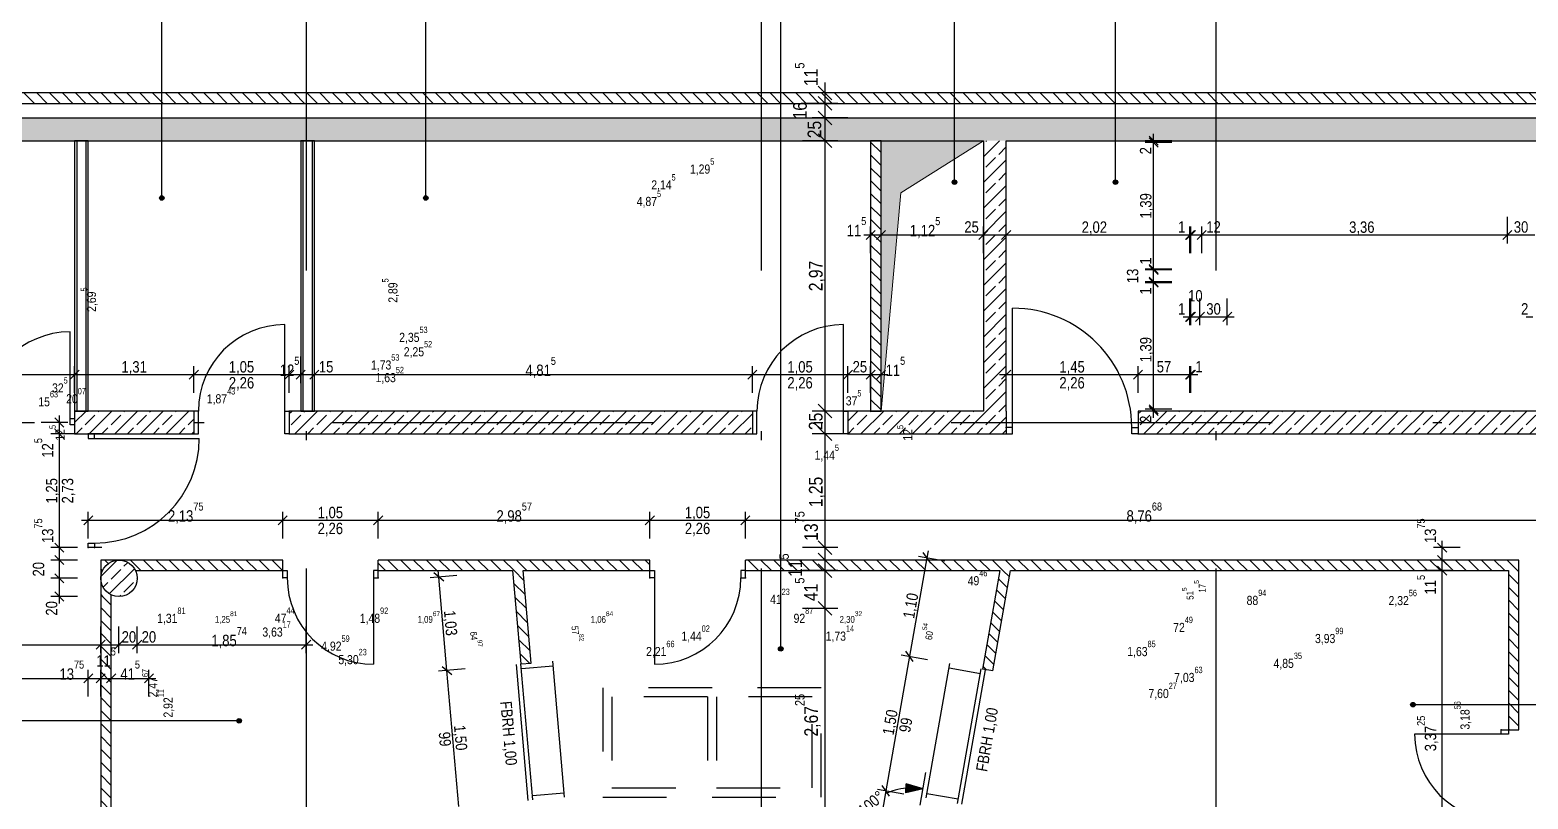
# Model space of a CAD drawing. Extents: x 0.1 to 69.2, y -3.1 to 71.7.
# Drawn here: x 36.78 to 53.24, y 49.89 to 58.34 of the extents above; entities that cross this region are included whole.
import ezdxf

# ---------------------------------------------------------------- set-up
doc = ezdxf.new("R2010")
doc.units = 0
doc.header["$MEASUREMENT"] = 0
for name, pattern in [('Strichlinie oben', [0.0012, 0.0007, -0.0005]), ('Strichlinie_ kurz', [0.0023, 0.0015, -0.0008]), ('Strichpunktlinie', [0.006703, 0.003528, -0.001764, 0, -0.001411])]:
    doc.linetypes.add(name, pattern=pattern)
for name, color, linetype in [('A11 Achsen.A', 7, 'Continuous'), ('A22 Stütze.TK', 7, 'Continuous'), ('A27 Unterzug.TK', 7, 'Continuous'), ('A33 Beton Ansicht.TK', 7, 'Continuous'), ('A33 Beton Schnitt.TK', 7, 'Continuous'), ('A33 Beton Schraffur.TK', 7, 'Continuous'), ('A35 Mauer Schnitt.TK', 7, 'Continuous'), ('A43 Leichte Trennwand.NK', 7, 'Continuous'), ('A48 Fenster.TU', 7, 'Continuous'), ('A71 Bem100.TX', 7, 'Continuous'), ('A74 Raumstempel.TX', 7, 'Continuous')]:
    doc.layers.add(name, color=color, linetype=linetype)
doc.styles.add('ERSTELLTER_STIL_1', font='ARIALN.TTF')
pattern_1 = [(135, (-18.97232, -5.88776), (0.07071068, 0.07071068), [])]
pattern_2 = [(45, (-18.97232, -5.88776), (-0.14142136, 0.14142136), []), (45, (-19.04303, -5.81705), (-0.14142136, 0.14142136), [0.15, -0.05])]

msp = doc.modelspace()

# ---------------------------------------------------------------- hatches: boundary and pattern name
at = {"layer": 'A22 Stütze.TK', "linetype": 'Continuous', "ltscale": 1000}
h = msp.add_hatch(dxfattribs=at)
h.set_pattern_fill('BETON__STAHLBETON_0003', color=256, scale=100, style=0, pattern_type=2)
h.set_pattern_definition(pattern_2)
h.paths.add_polyline_path([(37.754, 52.117, 0.414214), (37.954, 52.317, 0.414214), (37.754, 52.517, 0.414214), (37.554, 52.317, 0.414214)], flags=0)
at = {"layer": 'A33 Beton Schnitt.TK', "linetype": 'Continuous', "ltscale": 1000}
h = msp.add_hatch(dxfattribs=at)
h.set_pattern_fill('BETON__STAHLBETON_0003', color=256, scale=100, style=0, pattern_type=2)
h.set_pattern_definition(pattern_2)
h.paths.add_polyline_path([(32.717, 57.124), (54.657, 57.124), (54.907, 57.374), (32.467, 57.374)], flags=0)
h = msp.add_hatch(dxfattribs=at)
h.set_pattern_fill('BETON__STAHLBETON_0003', color=256, scale=100, style=0, pattern_type=2)
h.set_pattern_definition(pattern_2)
h.paths.add_polyline_path([(47.507, 53.904), (47.507, 57.124), (47.257, 57.124), (47.257, 53.904)], flags=0)
h = msp.add_hatch(dxfattribs=at)
h.set_pattern_fill('BETON__STAHLBETON_0003', color=256, scale=100, style=0, pattern_type=2)
h.set_pattern_definition(pattern_2)
h.paths.add_polyline_path([(37.267, 54.154), (37.267, 53.904), (38.577, 53.904), (38.577, 54.154)], flags=0)
h = msp.add_hatch(dxfattribs=at)
h.set_pattern_fill('BETON__STAHLBETON_0003', color=256, scale=100, style=0, pattern_type=2)
h.set_pattern_definition(pattern_2)
h.paths.add_polyline_path([(44.717, 54.154), (39.627, 54.154), (39.627, 53.904), (44.717, 53.904)], flags=0)
h = msp.add_hatch(dxfattribs=at)
h.set_pattern_fill('BETON__STAHLBETON_0003', color=256, scale=100, style=0, pattern_type=2)
h.set_pattern_definition(pattern_2)
h.paths.add_polyline_path([(47.257, 54.154), (45.767, 54.154), (45.767, 53.904), (47.257, 53.904)], flags=0)
h = msp.add_hatch(dxfattribs=at)
h.set_pattern_fill('BETON__STAHLBETON_0003', color=256, scale=100, style=0, pattern_type=2)
h.set_pattern_definition(pattern_2)
h.paths.add_polyline_path([(48.957, 53.974), (48.957, 53.904), (54.657, 53.904), (54.657, 54.154), (48.957, 54.154)], flags=0)
at = {"layer": 'A33 Beton Schraffur.TK', "linetype": 'Continuous', "lineweight": 13, "ltscale": 1000}
msp.add_hatch(color=9, dxfattribs=at).paths.add_polyline_path([(46.132, 54.154), (46.348, 56.553), (47.257, 57.124), (46.132, 57.124)], flags=0)
at = {"layer": 'A35 Mauer Schnitt.TK', "linetype": 'Continuous', "ltscale": 1000}
h = msp.add_hatch(dxfattribs=at)
h.set_pattern_fill('MW_HLZ_0003', color=256, scale=100, style=0, pattern_type=2)
h.set_pattern_definition(pattern_1)
h.paths.add_polyline_path([(32.307, 57.534), (55.067, 57.534), (55.182, 57.649), (32.192, 57.649)], flags=0)
h = msp.add_hatch(dxfattribs=at)
h.set_pattern_fill('MW_HLZ_0003', color=256, scale=100, style=0, pattern_type=2)
h.set_pattern_definition(pattern_1)
h.paths.add_polyline_path([(46.017, 57.124), (46.017, 54.154), (46.132, 54.154), (46.132, 57.124)], flags=0)
h = msp.add_hatch(dxfattribs=at)
h.set_pattern_fill('MW_HLZ_0003', color=256, scale=100, style=0, pattern_type=2)
h.set_pattern_definition(pattern_1)
h.paths.add_polyline_path([(37.554, 52.517), (37.613, 52.458), (37.678, 52.502), (37.754, 52.517), (37.831, 52.502), (37.896, 52.458), (37.933, 52.402), (37.954, 52.402), (37.954, 52.517)], flags=0)
h = msp.add_hatch(dxfattribs=at)
h.set_pattern_fill('MW_HLZ_0003', color=256, scale=100, style=0, pattern_type=2)
h.set_pattern_definition(pattern_1)
h.paths.add_polyline_path([(37.613, 52.458), (37.554, 52.517), (37.554, 52.117), (37.669, 52.117), (37.669, 52.138), (37.613, 52.175), (37.569, 52.24), (37.554, 52.317), (37.569, 52.393)], flags=0)
h = msp.add_hatch(dxfattribs=at)
h.set_pattern_fill('MW_HLZ_0003', color=256, scale=100, style=0, pattern_type=2)
h.set_pattern_definition(pattern_1)
h.paths.add_polyline_path([(37.954, 52.402), (39.554, 52.402), (39.554, 52.517), (37.954, 52.517)], flags=0)
h = msp.add_hatch(dxfattribs=at)
h.set_pattern_fill('MW_HLZ_0003', color=256, scale=100, style=0, pattern_type=2)
h.set_pattern_definition(pattern_1)
h.paths.add_polyline_path([(43.59, 52.517), (40.604, 52.517), (40.604, 52.402), (43.59, 52.402)], flags=0)
h = msp.add_hatch(dxfattribs=at)
h.set_pattern_fill('MW_HLZ_0003', color=256, scale=100, style=0, pattern_type=2)
h.set_pattern_definition(pattern_1)
h.paths.add_polyline_path([(42.197, 52.402), (42.081, 52.402), (42.171, 51.376), (42.285, 51.386)], flags=0)
h = msp.add_hatch(dxfattribs=at)
h.set_pattern_fill('MW_HLZ_0003', color=256, scale=100, style=0, pattern_type=2)
h.set_pattern_definition(pattern_1)
h.paths.add_polyline_path([(53.142, 52.517), (44.64, 52.517), (44.64, 52.402), (53.027, 52.402)], flags=0)
h = msp.add_hatch(dxfattribs=at)
h.set_pattern_fill('MW_HLZ_0003', color=256, scale=100, style=0, pattern_type=2)
h.set_pattern_definition(pattern_1)
h.paths.add_polyline_path([(47.554, 52.402), (47.438, 52.402), (47.247, 51.319), (47.36, 51.299)], flags=0)
h = msp.add_hatch(dxfattribs=at)
h.set_pattern_fill('MW_HLZ_0003', color=256, scale=100, style=0, pattern_type=2)
h.set_pattern_definition(pattern_1)
h.paths.add_polyline_path([(53.027, 52.402), (53.027, 50.654), (53.142, 50.654), (53.142, 52.517)], flags=0)
h = msp.add_hatch(dxfattribs=at)
h.set_pattern_fill('MW_HLZ_0003', color=256, scale=100, style=0, pattern_type=2)
h.set_pattern_definition(pattern_1)
h.paths.add_polyline_path([(37.669, 52.117), (37.554, 52.117), (37.554, 47.535), (37.669, 47.594)], flags=0)
at = {"layer": 'A71 Bem100.TX', "linetype": 'Continuous'}
msp.add_hatch(color=256, dxfattribs=at).paths.add_polyline_path([(46.593, 50.003), (46.409, 50.061), (46.405, 49.961)], flags=0)
at = {"layer": 'A74 Raumstempel.TX', "linetype": 'Continuous'}
for points in [[(46.964, 56.668), (46.962, 56.678), (46.956, 56.686), (46.948, 56.691), (46.939, 56.693), (46.929, 56.691), (46.921, 56.686), (46.916, 56.678), (46.914, 56.668), (46.916, 56.659), (46.921, 56.651), (46.929, 56.645), (46.939, 56.643), (46.948, 56.645), (46.956, 56.651), (46.962, 56.659)], [(48.733, 56.668), (48.731, 56.678), (48.726, 56.686), (48.717, 56.691), (48.708, 56.693), (48.698, 56.691), (48.69, 56.686), (48.685, 56.678), (48.683, 56.668), (48.685, 56.659), (48.69, 56.651), (48.698, 56.645), (48.708, 56.643), (48.717, 56.645), (48.726, 56.651), (48.731, 56.659)], [(38.25, 56.494), (38.248, 56.504), (38.243, 56.512), (38.235, 56.517), (38.225, 56.519), (38.216, 56.517), (38.207, 56.512), (38.202, 56.504), (38.2, 56.494), (38.202, 56.484), (38.207, 56.476), (38.216, 56.471), (38.225, 56.469), (38.235, 56.471), (38.243, 56.476), (38.248, 56.484)], [(41.152, 56.494), (41.15, 56.504), (41.144, 56.512), (41.136, 56.517), (41.127, 56.519), (41.117, 56.517), (41.109, 56.512), (41.104, 56.504), (41.102, 56.494), (41.104, 56.484), (41.109, 56.476), (41.117, 56.471), (41.127, 56.469), (41.136, 56.471), (41.144, 56.476), (41.15, 56.484)], [(45.054, 51.543), (45.052, 51.552), (45.046, 51.56), (45.038, 51.566), (45.029, 51.568), (45.019, 51.566), (45.011, 51.56), (45.006, 51.552), (45.004, 51.543), (45.006, 51.533), (45.011, 51.525), (45.019, 51.52), (45.029, 51.518), (45.038, 51.52), (45.046, 51.525), (45.052, 51.533)], [(52.003, 50.929), (52.001, 50.938), (51.996, 50.946), (51.988, 50.952), (51.978, 50.954), (51.968, 50.952), (51.96, 50.946), (51.955, 50.938), (51.953, 50.929), (51.955, 50.919), (51.96, 50.911), (51.968, 50.906), (51.978, 50.904), (51.988, 50.906), (51.996, 50.911), (52.001, 50.919)], [(39.101, 50.752), (39.1, 50.762), (39.094, 50.77), (39.086, 50.775), (39.076, 50.777), (39.067, 50.775), (39.059, 50.77), (39.053, 50.762), (39.051, 50.752), (39.053, 50.743), (39.059, 50.735), (39.067, 50.729), (39.076, 50.727), (39.086, 50.729), (39.094, 50.735), (39.1, 50.743)]]:
    msp.add_hatch(color=256, dxfattribs=at).paths.add_polyline_path(points, flags=0)

# ---------------------------------------------------------------- linework, layer by layer
at = {"layer": 'A11 Achsen.A', "linetype": 'Strichpunktlinie', "ltscale": 1000}
for p, q in [((39.812, 66.029), (39.812, -2.341)), ((44.812, 66.029), (44.812, -2.341)), ((49.812, 66.029), (49.812, -2.341)), ((19.692, 54.029), (61.182, 54.029))]:
    msp.add_line(p, q, dxfattribs=at)
at = {"layer": 'A22 Stütze.TK', "linetype": 'Continuous', "ltscale": 1000}
msp.add_circle((37.754, 52.317), 0.2, dxfattribs=at)
at = {"layer": 'A27 Unterzug.TK', "linetype": 'Continuous', "ltscale": 1000}
for p, q in [((37.267, 54.074), (37.267, 54.049)), ((37.267, 54.049), (37.267, 54.004)), ((38.577, 54.154), (38.577, 53.904)), ((39.627, 54.154), (39.627, 53.904)), ((44.717, 54.154), (44.717, 53.904)), ((45.767, 54.154), (45.767, 53.904)), ((47.507, 54.154), (47.507, 53.974)), ((48.957, 54.154), (48.957, 53.974)), ((37.267, 54.004), (37.267, 53.949)), ((37.267, 53.949), (37.267, 53.924)), ((37.442, 53.904), (37.417, 53.904)), ((37.487, 53.904), (37.442, 53.904)), ((37.542, 53.904), (37.487, 53.904)), ((37.567, 53.904), (37.542, 53.904)), ((47.507, 53.974), (47.507, 53.904)), ((48.957, 53.974), (48.957, 53.904)), ((37.442, 52.654), (37.417, 52.654)), ((37.487, 52.654), (37.442, 52.654)), ((37.542, 52.654), (37.487, 52.654)), ((37.567, 52.654), (37.542, 52.654)), ((39.554, 52.402), (39.554, 52.517)), ((40.604, 52.402), (40.604, 52.517)), ((43.59, 52.402), (43.59, 52.517)), ((44.64, 52.402), (44.64, 52.517)), ((53.027, 50.654), (53.142, 50.654))]:
    msp.add_line(p, q, dxfattribs=at)
at = {"layer": 'A33 Beton Ansicht.TK', "linetype": 'Strichlinie oben', "ltscale": 1000}
for p, q in [((45.474, 51.114), (43.074, 51.114)), ((43.074, 51.114), (43.074, 49.914)), ((45.474, 49.914), (45.474, 51.114)), ((43.174, 51.014), (43.174, 50.014)), ((44.224, 51.014), (43.174, 51.014)), ((44.224, 51.014), (44.224, 50.014)), ((44.324, 51.014), (44.324, 50.014)), ((45.374, 51.014), (44.324, 51.014)), ((45.374, 50.014), (45.374, 51.014)), ((43.074, 49.914), (45.474, 49.914)), ((43.174, 50.014), (44.224, 50.014)), ((44.324, 50.014), (45.374, 50.014))]:
    msp.add_line(p, q, dxfattribs=at)
at = {"layer": 'A33 Beton Schnitt.TK', "linetype": 'Continuous', "ltscale": 1000}
for p, q in [((32.467, 57.374), (54.907, 57.374)), ((47.577, 53.974), (47.577, 55.284)), ((39.577, 54.154), (39.577, 55.104)), ((45.717, 54.154), (45.717, 55.104)), ((38.627, 54.154), (38.577, 54.154)), ((38.577, 54.154), (38.577, 53.904)), ((38.577, 54.154), (38.577, 53.904)), ((38.627, 53.904), (38.627, 54.154)), ((39.577, 53.904), (39.577, 54.154)), ((39.577, 54.154), (39.627, 54.154)), ((39.627, 54.154), (39.627, 53.904)), ((39.627, 54.154), (39.627, 53.904)), ((44.767, 54.154), (44.717, 54.154)), ((44.717, 54.154), (44.717, 53.904)), ((44.717, 54.154), (44.717, 53.904)), ((44.767, 53.904), (44.767, 54.154)), ((45.717, 53.904), (45.717, 54.154)), ((45.717, 54.154), (45.767, 54.154)), ((45.767, 54.154), (45.767, 53.904)), ((45.767, 54.154), (45.767, 53.904)), ((38.577, 53.904), (38.627, 53.904)), ((39.627, 53.904), (39.577, 53.904)), ((44.717, 53.904), (44.767, 53.904)), ((45.767, 53.904), (45.717, 53.904)), ((47.577, 53.974), (47.507, 53.974)), ((47.507, 53.974), (47.507, 53.904)), ((47.507, 53.974), (47.507, 53.904)), ((47.507, 53.904), (47.577, 53.904)), ((47.577, 53.904), (47.577, 53.974)), ((48.887, 53.904), (48.887, 53.974)), ((48.887, 53.974), (48.957, 53.974)), ((48.957, 53.904), (48.887, 53.904)), ((48.957, 53.974), (48.957, 53.904)), ((48.957, 53.974), (48.957, 53.904))]:
    msp.add_line(p, q, dxfattribs=at)
at = {"layer": 'A33 Beton Schnitt.TK', "linetype": 'Continuous', "lineweight": 0, "ltscale": 1000, "flags": 128}
msp.add_lwpolyline([(55.067, 57.534), (32.307, 57.534)], dxfattribs=at)
at = {"layer": 'A33 Beton Schnitt.TK', "linetype": 'Continuous', "ltscale": 1000, "flags": 128}
for points in [[(32.717, 57.124), (47.257, 57.124)], [(47.257, 57.124), (47.257, 54.154)], [(47.507, 57.124), (54.657, 57.124)], [(47.507, 54.154), (47.507, 57.124)], [(38.577, 54.154), (37.267, 54.154)], [(37.267, 54.154), (37.267, 53.904)], [(44.717, 54.154), (39.627, 54.154)], [(47.257, 54.154), (45.767, 54.154)], [(54.657, 54.154), (48.957, 54.154)], [(37.267, 53.904), (38.577, 53.904)], [(39.627, 53.904), (44.717, 53.904)], [(45.767, 53.904), (47.257, 53.904)], [(47.257, 53.904), (47.507, 53.904)], [(48.957, 53.904), (54.657, 53.904)]]:
    msp.add_lwpolyline(points, dxfattribs=at)
at = {"layer": 'A33 Beton Schnitt.TK', "linetype": 'Continuous', "ltscale": 1000}
for centre, radius, start, end in [((47.577, 53.974), 1.31, 0, 90), ((39.577, 54.154), 0.95, 90, 180), ((45.717, 54.154), 0.95, 90, 180)]:
    msp.add_arc(centre, radius, start, end, dxfattribs=at)
for p in [(38.577, 54.154), (39.627, 54.154), (44.717, 54.154), (45.767, 54.154), (38.577, 53.904), (39.627, 53.904), (44.717, 53.904), (45.767, 53.904), (47.507, 53.974), (47.507, 53.904), (48.957, 53.974), (48.957, 53.904)]:
    msp.add_point(p, dxfattribs=at)
at = {"layer": 'A33 Beton Schraffur.TK', "color": 9, "linetype": 'Continuous', "lineweight": 13, "ltscale": 1000}
for p, q in [((47.257, 57.124), (46.132, 57.124)), ((46.132, 57.124), (46.132, 54.154)), ((46.132, 54.154), (46.132, 57.124)), ((46.132, 57.124), (47.257, 57.124)), ((46.348, 56.553), (47.257, 57.124)), ((47.257, 54.154), (47.257, 57.124)), ((46.132, 54.154), (46.348, 56.553)), ((46.132, 54.154), (47.257, 54.154))]:
    msp.add_line(p, q, dxfattribs=at)
at = {"layer": 'A35 Mauer Schnitt.TK', "linetype": 'Continuous', "ltscale": 1000}
for p, q in [((39.554, 52.402), (39.604, 52.402)), ((39.554, 52.322), (39.554, 52.402)), ((39.604, 52.402), (39.604, 52.322)), ((40.604, 52.402), (40.554, 52.402)), ((40.554, 52.402), (40.554, 52.322)), ((40.604, 52.322), (40.604, 52.402)), ((43.59, 52.402), (43.64, 52.402)), ((43.59, 52.322), (43.59, 52.402)), ((43.64, 52.402), (43.64, 52.322)), ((44.64, 52.402), (44.59, 52.402)), ((44.59, 52.402), (44.59, 52.322)), ((44.64, 52.322), (44.64, 52.402)), ((39.604, 52.322), (39.554, 52.322)), ((40.554, 52.322), (40.554, 51.372)), ((40.554, 52.322), (40.604, 52.322)), ((43.64, 52.322), (43.59, 52.322)), ((43.64, 52.322), (43.64, 51.372)), ((44.59, 52.322), (44.64, 52.322)), ((42.171, 51.376), (42.285, 51.386)), ((47.36, 51.299), (47.247, 51.319)), ((52.947, 50.604), (51.997, 50.604)), ((52.947, 50.604), (52.947, 50.654)), ((52.947, 50.654), (53.027, 50.654)), ((53.027, 50.604), (52.947, 50.604)), ((53.027, 50.654), (53.027, 50.604))]:
    msp.add_line(p, q, dxfattribs=at)
at = {"layer": 'A35 Mauer Schnitt.TK', "linetype": 'Continuous', "ltscale": 1000, "flags": 128}
for points in [[(55.182, 57.649), (32.192, 57.649)], [(32.307, 57.534), (55.067, 57.534)], [(46.017, 57.124), (46.017, 54.154)], [(46.132, 57.124), (46.017, 57.124)], [(46.132, 54.154), (46.132, 57.124)], [(46.017, 54.154), (46.132, 54.154)], [(39.554, 52.517), (37.554, 52.517)], [(37.554, 52.517), (37.554, 47.535)], [(37.935, 52.402), (39.554, 52.402)], [(43.59, 52.517), (40.604, 52.517)], [(40.604, 52.402), (42.081, 52.402)], [(42.081, 52.402), (42.171, 51.376)], [(42.197, 52.402), (43.59, 52.402)], [(42.285, 51.386), (42.197, 52.402)], [(53.142, 52.517), (44.64, 52.517)], [(44.64, 52.402), (47.438, 52.402)], [(47.438, 52.402), (47.247, 51.319)], [(47.36, 51.299), (47.554, 52.402)], [(47.554, 52.402), (53.027, 52.402)], [(53.027, 52.402), (53.027, 50.654)], [(53.142, 50.654), (53.142, 52.517)], [(37.669, 47.594), (37.669, 52.136)]]:
    msp.add_lwpolyline(points, dxfattribs=at)
at = {"layer": 'A35 Mauer Schnitt.TK', "linetype": 'Continuous', "ltscale": 1000}
for centre, start, end in [((40.554, 52.322), 180, 270), ((43.64, 52.322), 270, 0), ((52.947, 50.604), 180, 270)]:
    msp.add_arc(centre, 0.95, start, end, dxfattribs=at)
for p in [(39.554, 52.402), (39.554, 52.402), (40.604, 52.402), (40.604, 52.402), (43.59, 52.402), (43.59, 52.402), (44.64, 52.402), (44.64, 52.402), (39.554, 52.322), (40.604, 52.322), (43.59, 52.322), (44.64, 52.322), (52.947, 50.654), (53.027, 50.654), (53.027, 50.654)]:
    msp.add_point(p, dxfattribs=at)
at = {"layer": 'A43 Leichte Trennwand.NK', "linetype": 'Continuous', "ltscale": 1000}
for p, q in [((37.292, 57.124), (37.292, 54.154)), ((37.392, 57.124), (37.392, 54.154)), ((39.777, 57.124), (39.777, 54.154)), ((39.877, 57.124), (39.877, 54.154)), ((37.217, 54.074), (37.217, 55.024)), ((37.217, 54.004), (37.217, 54.074)), ((37.217, 54.074), (37.267, 54.074)), ((37.267, 54.074), (37.267, 54.004)), ((37.267, 54.074), (37.267, 54.049)), ((37.267, 54.049), (37.267, 54.004)), ((37.267, 54.004), (37.217, 54.004)), ((37.417, 53.904), (37.417, 53.854)), ((37.487, 53.904), (37.417, 53.904)), ((37.442, 53.904), (37.417, 53.904)), ((37.417, 53.854), (37.487, 53.854)), ((37.487, 53.904), (37.442, 53.904)), ((37.487, 53.854), (37.487, 53.904)), ((37.487, 53.854), (38.637, 53.854)), ((37.417, 52.654), (37.417, 52.704)), ((37.417, 52.704), (37.487, 52.704)), ((37.487, 52.704), (37.487, 52.654)), ((37.487, 52.654), (37.417, 52.654)), ((37.442, 52.654), (37.417, 52.654)), ((37.487, 52.654), (37.442, 52.654))]:
    msp.add_line(p, q, dxfattribs=at)
at = {"layer": 'A43 Leichte Trennwand.NK', "linetype": 'Continuous', "ltscale": 1000, "flags": 128}
for points in [[(37.267, 57.124), (37.267, 54.154)], [(37.417, 57.124), (37.267, 57.124)], [(37.417, 54.154), (37.417, 57.124)], [(39.902, 57.124), (39.752, 57.124)], [(39.752, 57.124), (39.752, 54.154)], [(39.902, 54.154), (39.902, 57.124)], [(37.267, 54.154), (37.417, 54.154)], [(39.752, 54.154), (39.902, 54.154)]]:
    msp.add_lwpolyline(points, dxfattribs=at)
at = {"layer": 'A43 Leichte Trennwand.NK', "linetype": 'Continuous', "ltscale": 1000}
for centre, radius, start, end in [((37.217, 54.074), 0.95, 90, 180), ((37.487, 53.854), 1.15, 270, 0)]:
    msp.add_arc(centre, radius, start, end, dxfattribs=at)
for p in [(37.267, 54.074), (37.267, 54.004), (37.417, 53.904), (37.487, 53.904), (37.417, 52.654), (37.487, 52.654)]:
    msp.add_point(p, dxfattribs=at)
at = {"layer": 'A48 Fenster.TU', "linetype": 'Continuous', "ltscale": 1000}
for p, q in [((42.653, 49.912), (42.522, 51.407)), ((46.627, 49.905), (46.887, 51.382)), ((42.304, 49.882), (42.173, 51.376)), ((42.178, 51.326), (42.526, 51.357)), ((46.879, 51.333), (47.223, 51.272)), ((46.971, 49.844), (47.232, 51.321)), ((42.3, 49.932), (42.648, 49.962)), ((46.635, 49.954), (46.98, 49.893))]:
    msp.add_line(p, q, dxfattribs=at)
at = {"layer": 'A48 Fenster.TU', "linetype": 'Strichlinie_ kurz', "ltscale": 1000}
for p, q in [((42.254, 49.877), (42.124, 51.372)), ((47.021, 49.835), (47.281, 51.313))]:
    msp.add_line(p, q, dxfattribs=at)
at = {"layer": 'A71 Bem100.TX', "linetype": 'Continuous', "ltscale": 1000}
for p, q in [((45.767, 57.649), (45.376, 57.649)), ((45.442, 57.724), (45.592, 57.574)), ((45.517, 57.649), (45.517, 57.762)), ((45.517, 57.534), (45.517, 57.649)), ((45.657, 57.534), (45.267, 57.534)), ((45.592, 57.459), (45.442, 57.609)), ((45.517, 57.374), (45.517, 57.534)), ((45.767, 57.374), (45.376, 57.374)), ((45.442, 57.449), (45.592, 57.299)), ((45.517, 57.124), (45.517, 57.374)), ((45.442, 57.199), (45.592, 57.049)), ((49.077, 57.174), (49.177, 57.074)), ((49.177, 57.054), (49.077, 57.154)), ((49.127, 57.124), (49.127, 57.199)), ((45.657, 57.124), (45.267, 57.124)), ((45.517, 54.154), (45.517, 57.124)), ((49.327, 57.124), (49.033, 57.124)), ((49.327, 57.104), (49.033, 57.104)), ((49.127, 57.104), (49.127, 57.124)), ((49.127, 55.714), (49.127, 57.104)), ((46.017, 55.889), (46.017, 56.183)), ((46.132, 55.889), (46.132, 56.183)), ((47.257, 55.889), (47.257, 56.183)), ((47.507, 55.889), (47.507, 56.183)), ((49.527, 55.889), (49.527, 56.183)), ((49.537, 55.889), (49.537, 56.183)), ((49.657, 55.889), (49.657, 56.183)), ((53.017, 55.996), (53.017, 56.289)), ((45.942, 56.089), (46.017, 56.089)), ((46.067, 56.139), (45.967, 56.039)), ((46.017, 56.089), (46.132, 56.089)), ((46.182, 56.139), (46.082, 56.039)), ((46.132, 56.089), (47.257, 56.089)), ((47.307, 56.139), (47.207, 56.039)), ((47.257, 56.089), (47.507, 56.089)), ((47.557, 56.139), (47.457, 56.039)), ((47.507, 56.089), (49.527, 56.089)), ((49.477, 56.039), (49.577, 56.139)), ((49.587, 56.139), (49.487, 56.039)), ((49.527, 56.089), (49.537, 56.089)), ((49.537, 56.089), (49.657, 56.089)), ((49.707, 56.139), (49.607, 56.039)), ((49.657, 56.089), (53.017, 56.089)), ((53.067, 56.139), (52.967, 56.039)), ((53.017, 56.089), (53.317, 56.089)), ((49.327, 55.714), (49.033, 55.714)), ((49.327, 55.704), (49.033, 55.704)), ((49.077, 55.764), (49.177, 55.664)), ((49.177, 55.654), (49.077, 55.754)), ((49.127, 55.704), (49.127, 55.714)), ((49.127, 55.574), (49.127, 55.704)), ((49.327, 55.574), (49.033, 55.574)), ((49.327, 55.564), (49.033, 55.564)), ((49.077, 55.624), (49.177, 55.524)), ((49.177, 55.514), (49.077, 55.614)), ((49.127, 55.564), (49.127, 55.574)), ((49.127, 54.174), (49.127, 55.564)), ((49.527, 55.096), (49.527, 55.389)), ((49.537, 55.096), (49.537, 55.389)), ((49.637, 55.096), (49.637, 55.389)), ((49.937, 55.096), (49.937, 55.389)), ((49.452, 55.189), (49.527, 55.189)), ((49.477, 55.139), (49.577, 55.239)), ((49.587, 55.239), (49.487, 55.139)), ((49.527, 55.189), (49.537, 55.189)), ((49.537, 55.189), (49.637, 55.189)), ((49.687, 55.239), (49.587, 55.139)), ((49.637, 55.189), (49.937, 55.189)), ((49.887, 55.139), (49.987, 55.239)), ((49.937, 55.189), (50.012, 55.189)), ((53.222, 55.189), (53.297, 55.189)), ((39.752, 54.461), (39.752, 54.754)), ((39.902, 54.461), (39.902, 54.754)), ((35.917, 54.554), (37.267, 54.554)), ((37.317, 54.604), (37.217, 54.504)), ((37.267, 54.354), (37.267, 54.648)), ((37.267, 54.554), (38.577, 54.554)), ((38.627, 54.604), (38.527, 54.504)), ((38.577, 54.354), (38.577, 54.648)), ((38.577, 54.554), (39.627, 54.554)), ((39.677, 54.604), (39.577, 54.504)), ((39.627, 54.354), (39.627, 54.648)), ((39.627, 54.554), (39.752, 54.554)), ((39.802, 54.604), (39.702, 54.504)), ((39.752, 54.554), (39.902, 54.554)), ((39.952, 54.604), (39.852, 54.504)), ((39.902, 54.554), (44.717, 54.554)), ((44.767, 54.604), (44.667, 54.504)), ((44.717, 54.354), (44.717, 54.648)), ((44.717, 54.554), (45.767, 54.554)), ((45.817, 54.604), (45.717, 54.504)), ((45.767, 54.354), (45.767, 54.648)), ((45.767, 54.554), (46.017, 54.554)), ((46.067, 54.604), (45.967, 54.504)), ((46.017, 54.354), (46.017, 54.648)), ((46.017, 54.554), (46.132, 54.554)), ((46.082, 54.504), (46.182, 54.604)), ((46.132, 54.354), (46.132, 54.648)), ((46.132, 54.554), (46.207, 54.554)), ((47.432, 54.554), (47.507, 54.554)), ((47.557, 54.604), (47.457, 54.504)), ((47.507, 54.354), (47.507, 54.648)), ((47.507, 54.554), (48.957, 54.554)), ((49.007, 54.604), (48.907, 54.504)), ((48.957, 54.354), (48.957, 54.648)), ((48.957, 54.554), (49.527, 54.554)), ((49.477, 54.504), (49.577, 54.604)), ((49.587, 54.604), (49.487, 54.504)), ((49.527, 54.354), (49.527, 54.648)), ((49.527, 54.554), (49.537, 54.554)), ((49.537, 54.354), (49.537, 54.648)), ((49.537, 54.554), (49.612, 54.554)), ((45.442, 54.229), (45.592, 54.079)), ((49.077, 54.224), (49.177, 54.124)), ((49.177, 54.104), (49.077, 54.204)), ((37.194, 54.029), (36.9, 54.029)), ((37.15, 53.979), (37.05, 54.079)), ((37.1, 54.029), (37.1, 54.104)), ((37.1, 53.904), (37.1, 54.029)), ((45.767, 54.154), (45.376, 54.154)), ((45.517, 53.904), (45.517, 54.154)), ((49.327, 54.174), (49.033, 54.174)), ((49.327, 54.154), (49.033, 54.154)), ((49.127, 54.154), (49.127, 54.174)), ((49.127, 54.079), (49.127, 54.154)), ((37.3, 53.904), (37.006, 53.904)), ((37.05, 53.954), (37.15, 53.854)), ((37.1, 52.654), (37.1, 53.904)), ((45.767, 53.904), (45.376, 53.904)), ((45.442, 53.979), (45.592, 53.829)), ((45.517, 52.654), (45.517, 53.904)), ((37.417, 52.754), (37.417, 53.048)), ((39.554, 52.754), (39.554, 53.048)), ((40.604, 52.754), (40.604, 53.048)), ((43.59, 52.754), (43.59, 53.048)), ((44.64, 52.754), (44.64, 53.048)), ((37.342, 52.954), (37.417, 52.954)), ((37.467, 53.004), (37.367, 52.904)), ((37.417, 52.954), (39.554, 52.954)), ((39.604, 53.004), (39.504, 52.904)), ((39.554, 52.954), (40.604, 52.954)), ((40.654, 53.004), (40.554, 52.904)), ((40.604, 52.954), (43.59, 52.954)), ((43.64, 53.004), (43.54, 52.904)), ((43.59, 52.954), (44.64, 52.954)), ((44.69, 53.004), (44.59, 52.904)), ((44.64, 52.954), (53.407, 52.954)), ((37.05, 52.704), (37.15, 52.604)), ((45.442, 52.729), (45.592, 52.579)), ((52.349, 52.604), (52.249, 52.704)), ((52.299, 52.654), (52.299, 52.729)), ((37.3, 52.654), (37.006, 52.654)), ((37.05, 52.567), (37.15, 52.467)), ((37.1, 52.517), (37.1, 52.654)), ((45.657, 52.654), (45.267, 52.654)), ((45.442, 52.592), (45.592, 52.442)), ((45.517, 52.517), (45.517, 52.654)), ((46.636, 52.543), (46.445, 51.46)), ((46.544, 52.56), (46.833, 52.509)), ((46.677, 52.485), (46.596, 52.601)), ((46.649, 52.617), (46.636, 52.543)), ((52.499, 52.654), (52.205, 52.654)), ((52.249, 52.567), (52.349, 52.467)), ((52.299, 52.517), (52.299, 52.654)), ((37.3, 52.517), (37.006, 52.517)), ((37.05, 52.367), (37.15, 52.267)), ((37.1, 52.317), (37.1, 52.517)), ((41.325, 52.286), (41.217, 52.377)), ((41.271, 52.331), (41.264, 52.406)), ((45.657, 52.517), (45.267, 52.517)), ((45.657, 52.402), (45.267, 52.402)), ((45.442, 52.477), (45.592, 52.327)), ((45.517, 52.402), (45.517, 52.517)), ((45.517, 51.987), (45.517, 52.402)), ((52.393, 52.517), (52.099, 52.517)), ((52.393, 52.402), (52.099, 52.402)), ((52.249, 52.452), (52.349, 52.352)), ((52.299, 52.402), (52.299, 52.517)), ((52.299, 49.029), (52.299, 52.402)), ((37.3, 52.317), (37.006, 52.317)), ((37.1, 52.117), (37.1, 52.317)), ((41.47, 52.349), (41.177, 52.323)), ((41.36, 51.305), (41.271, 52.331)), ((37.3, 52.117), (37.006, 52.117)), ((37.05, 52.167), (37.15, 52.067)), ((37.1, 52.042), (37.1, 52.117)), ((45.442, 52.062), (45.592, 51.912)), ((45.657, 51.987), (45.267, 51.987)), ((45.517, 49.314), (45.517, 51.987)), ((37.554, 51.493), (37.554, 51.787)), ((37.754, 51.493), (37.754, 51.787)), ((37.954, 51.493), (37.954, 51.787)), ((39.812, 51.493), (39.812, 51.787)), ((34.812, 51.587), (37.554, 51.587)), ((37.604, 51.637), (37.504, 51.537)), ((37.554, 51.587), (37.754, 51.587)), ((37.804, 51.637), (37.704, 51.537)), ((37.754, 51.587), (37.954, 51.587)), ((38.004, 51.637), (37.904, 51.537)), ((37.954, 51.587), (39.812, 51.587)), ((39.762, 51.537), (39.862, 51.637)), ((39.812, 51.587), (39.887, 51.587)), ((46.445, 51.46), (46.185, 49.983)), ((46.353, 51.476), (46.642, 51.425)), ((46.486, 51.402), (46.405, 51.518)), ((35.917, 51.217), (37.417, 51.217)), ((37.467, 51.267), (37.367, 51.167)), ((37.417, 51.017), (37.417, 51.311)), ((37.417, 51.217), (37.554, 51.217)), ((37.604, 51.267), (37.504, 51.167)), ((37.554, 51.017), (37.554, 51.311)), ((37.554, 51.217), (37.669, 51.217)), ((37.719, 51.267), (37.619, 51.167)), ((37.669, 51.017), (37.669, 51.311)), ((37.669, 51.217), (38.084, 51.217)), ((38.034, 51.167), (38.134, 51.267)), ((38.084, 51.017), (38.084, 51.311)), ((38.084, 51.217), (38.159, 51.217)), ((41.56, 51.322), (41.267, 51.297)), ((41.306, 51.35), (41.415, 51.26)), ((41.491, 49.811), (41.36, 51.305)), ((46.405, 49.961), (46.409, 50.061)), ((46.593, 50.003), (46.409, 50.061)), ((46.562, 49.825), (46.625, 50.182)), ((46.185, 49.983), (46.044, 49.183)), ((46.093, 49.999), (46.382, 49.948)), ((46.225, 49.925), (46.144, 50.041)), ((46.593, 50.003), (46.405, 49.961))]:
    msp.add_line(p, q, dxfattribs=at)
msp.add_arc((46.472, 49.314), 0.7, 95.3295, 115.0642, dxfattribs=at)
at = {"layer": 'A74 Raumstempel.TX', "linetype": 'Continuous', "ltscale": 1000}
for p, q in [((38.225, 56.519), (38.225, 59.37)), ((41.127, 56.519), (41.127, 59.37)), ((45.029, 51.568), (45.029, 59.37)), ((46.939, 56.693), (46.939, 59.37)), ((48.708, 56.693), (48.708, 59.37)), ((52.003, 50.929), (60.93, 50.929)), ((39.051, 50.752), (30.073, 50.752))]:
    msp.add_line(p, q, dxfattribs=at)
for centre in [(46.939, 56.668), (48.708, 56.668), (38.225, 56.494), (41.127, 56.494), (45.029, 51.543), (51.978, 50.929), (39.076, 50.752)]:
    msp.add_circle(centre, 0.025, dxfattribs=at)

# ---------------------------------------------------------------- texts
at = {"linetype": 'Continuous', "attachment_point": 7, "style": 'ERSTELLTER_STIL_1'}
for s, insert, char_height, rotation in [('{11\\A1{\\H0.7x;\\S5^  ;}}', (45.436, 57.724), 0.15, 90), ('{2,69\\A1{\\H0.7x;\\S5^  ;}}', (37.521, 55.244), 0.1, 90), ('{2,89\\A1{\\H0.7x;\\S5^  ;}}', (40.834, 55.344), 0.1, 90), ('{12\\A1{\\H0.7x;\\S5^  ;}}', (37.033, 53.642), 0.125, 90), ('{12\\A1{\\H0.7x;\\S5^  ;}}', (37.157, 53.829), 0.1, 90), ('{12\\A1{\\H0.7x;\\S5^  ;}}', (46.474, 53.829), 0.1, 90), ('{13\\A1{\\H0.7x;\\S75^  ;}}', (45.439, 52.729), 0.15, 90), ('{13\\A1{\\H0.7x;\\S75^  ;}}', (37.035, 52.704), 0.125, 90), ('{13\\A1{\\H0.7x;\\S75^  ;}}', (52.234, 52.704), 0.125, 90), ('{11\\A1{\\H0.7x;\\S5^  ;}}', (45.264, 52.332), 0.15, 90), ('{41\\A1{\\H0.7x;\\S5^  ;}}', (45.436, 52.067), 0.15, 90), ('{51\\A1{\\H0.7x;\\S5^  ;}}', (49.567, 52.081), 0.075, 90), ('{17\\A1{\\H0.7x;\\S5^  ;}}', (49.699, 52.161), 0.075, 90), ('{11\\A1{\\H0.7x;\\S5^  ;}}', (52.232, 52.139), 0.125, 90), ('{64\\A1{\\H0.7x;\\S97^  ;}}', (41.612, 51.729), 0.075, 275), ('{57\\A1{\\H0.7x;\\S82^  ;}}', (42.727, 51.791), 0.075, 275), ('{60\\A1{\\H0.7x;\\S54^  ;}}', (46.691, 51.635), 0.075, 80), ('{2,47\\A1{\\H0.7x;\\S67^  ;}}', (38.194, 51.009), 0.1, 90), ('{2,92\\A1{\\H0.7x;\\S11^  ;}}', (38.363, 50.787), 0.1, 90), ('{2,67\\A1{\\H0.7x;\\S25^  ;}}', (45.466, 50.579), 0.15, 90), ('{3,18\\A1{\\H0.7x;\\S56^  ;}}', (52.619, 50.655), 0.1, 90), ('{3,37\\A1{\\H0.7x;\\S25^  ;}}', (52.257, 50.417), 0.125, 90)]:
    msp.add_mtext(s, dxfattribs=dict(at, insert=insert, char_height=char_height, rotation=rotation))
for s, insert, char_height in [('{1,29\\A1{\\H0.7x;\\S5^  ;}}', (44.031, 56.744), 0.1), ('{2,14\\A1{\\H0.7x;\\S5^  ;}}', (43.606, 56.57), 0.1), ('{4,87\\A1{\\H0.7x;\\S5^  ;}}', (43.446, 56.388), 0.1), ('{11\\A1{\\H0.7x;\\S5^  ;}}', (45.754, 56.075), 0.125), ('{1,12\\A1{\\H0.7x;\\S5^  ;}}', (46.448, 56.051), 0.125), ('{2,35\\A1{\\H0.7x;\\S53^  ;}}', (40.835, 54.895), 0.1), ('{2,25\\A1{\\H0.7x;\\S52^  ;}}', (40.885, 54.737), 0.1), ('{12\\A1{\\H0.7x;\\S5^  ;}}', (39.522, 54.54), 0.125), ('{1,73\\A1{\\H0.7x;\\S53^  ;}}', (40.525, 54.592), 0.1), ('{4,81\\A1{\\H0.7x;\\S5^  ;}}', (42.223, 54.516), 0.125), ('{11\\A1{\\H0.7x;\\S5^  ;}}', (46.182, 54.54), 0.125), ('{32\\A1{\\H0.7x;\\S5^  ;}}', (37.019, 54.357), 0.1), ('{1,63\\A1{\\H0.7x;\\S52^  ;}}', (40.575, 54.453), 0.1), ('{15\\A1{\\H0.7x;\\S63^  ;}}', (36.868, 54.205), 0.1), ('{20\\A1{\\H0.7x;\\S07^  ;}}', (37.174, 54.238), 0.1), ('{1,87\\A1{\\H0.7x;\\S43^  ;}}', (38.72, 54.22), 0.1), ('{37\\A1{\\H0.7x;\\S5^  ;}}', (45.744, 54.215), 0.1), ('{1,44\\A1{\\H0.7x;\\S5^  ;}}', (45.401, 53.6), 0.1), ('{2,13\\A1{\\H0.7x;\\S75^  ;}}', (38.293, 52.916), 0.125), ('{2,98\\A1{\\H0.7x;\\S57^  ;}}', (41.904, 52.916), 0.125), ('{8,76\\A1{\\H0.7x;\\S68^  ;}}', (48.83, 52.916), 0.125), ('{49\\A1{\\H0.7x;\\S46^  ;}}', (47.084, 52.239), 0.1), ('{41\\A1{\\H0.7x;\\S23^  ;}}', (44.912, 52.036), 0.1), ('{88\\A1{\\H0.7x;\\S94^  ;}}', (50.15, 52.023), 0.1), ('{2,32\\A1{\\H0.7x;\\S56^  ;}}', (51.71, 52.004), 0.1), ('{1,31\\A1{\\H0.7x;\\S81^  ;}}', (38.174, 51.809), 0.1), ('{1,25\\A1{\\H0.7x;\\S81^  ;}}', (38.809, 51.814), 0.075), ('{47\\A1{\\H0.7x;\\S44^  ;}}', (39.468, 51.829), 0.1), ('{1,48\\A1{\\H0.7x;\\S92^  ;}}', (40.402, 51.809), 0.1), ('{1,09\\A1{\\H0.7x;\\S67^  ;}}', (41.037, 51.814), 0.075), ('{1,06\\A1{\\H0.7x;\\S84^  ;}}', (42.94, 51.814), 0.075), ('{92\\A1{\\H0.7x;\\S87^  ;}}', (45.17, 51.826), 0.1), ('{2,30\\A1{\\H0.7x;\\S32^  ;}}', (45.676, 51.814), 0.075), ('{72\\A1{\\H0.7x;\\S49^  ;}}', (49.343, 51.727), 0.1), ('{1,85\\A1{\\H0.7x;\\S74^  ;}}', (38.77, 51.548), 0.125), ('{3,63\\A1{\\H0.7x;\\S17^  ;}}', (39.331, 51.658), 0.1), ('{1,44\\A1{\\H0.7x;\\S02^  ;}}', (43.937, 51.613), 0.1), ('{1,73\\A1{\\H0.7x;\\S14^  ;}}', (45.523, 51.613), 0.1), ('{3,93\\A1{\\H0.7x;\\S99^  ;}}', (50.902, 51.587), 0.1), ('{11\\A1{\\H0.7x;\\S5^  ;}}', (37.505, 51.347), 0.125), ('{4,92\\A1{\\H0.7x;\\S59^  ;}}', (39.978, 51.503), 0.1), ('{2,21\\A1{\\H0.7x;\\S66^  ;}}', (43.549, 51.444), 0.1), ('{1,63\\A1{\\H0.7x;\\S85^  ;}}', (48.838, 51.444), 0.1), ('{13\\A1{\\H0.7x;\\S75^  ;}}', (37.101, 51.201), 0.125), ('{41\\A1{\\H0.7x;\\S5^  ;}}', (37.77, 51.203), 0.125), ('{5,30\\A1{\\H0.7x;\\S23^  ;}}', (40.166, 51.355), 0.1), ('{4,85\\A1{\\H0.7x;\\S35^  ;}}', (50.446, 51.314), 0.1), ('{7,03\\A1{\\H0.7x;\\S63^  ;}}', (49.354, 51.159), 0.1), ('{7,60\\A1{\\H0.7x;\\S27^  ;}}', (49.071, 50.983), 0.1)]:
    msp.add_mtext(s, dxfattribs=dict(at, insert=insert, char_height=char_height))
at = {"layer": 'A35 Mauer Schnitt.TK', "linetype": 'Continuous', "char_height": 0.125, "attachment_point": 7, "style": 'ERSTELLTER_STIL_1'}
for insert, rotation in [((41.923, 50.96), 275), ((47.319, 50.182), 80)]:
    msp.add_mtext('{FBRH 1,00}', dxfattribs=dict(at, insert=insert, rotation=rotation))
at = {"layer": 'A71 Bem100.TX', "linetype": 'Continuous', "attachment_point": 7, "style": 'ERSTELLTER_STIL_1'}
for s, insert, char_height, rotation in [('{16}', (45.317, 57.358), 0.15, 90), ('{25}', (45.476, 57.151), 0.15, 90), ('{2}', (49.102, 56.974), 0.125, 90), ('{1,39}', (49.127, 56.269), 0.125, 90), ('{1}', (49.102, 55.764), 0.125, 90), ('{2,97}', (45.517, 55.471), 0.15, 90), ('{13}', (48.961, 55.559), 0.125, 90), ('{1}', (49.102, 55.434), 0.125, 90), ('{1,39}', (49.127, 54.689), 0.125, 90), ('{25}', (45.49, 53.945), 0.15, 90), ('{2}', (49.102, 54.024), 0.125, 90), ('{1,25}', (37.1, 53.139), 0.125, 90), ('{2,73}', (37.275, 53.139), 0.125, 90), ('{1,25}', (45.517, 53.098), 0.15, 90), ('{20}', (36.934, 52.337), 0.125, 90), ('{20}', (37.078, 51.907), 0.125, 90), ('{1,10}', (46.517, 51.864), 0.125, 80), ('{1,03}', (41.303, 51.957), 0.125, 275), ('{1,50}', (46.291, 50.583), 0.125, 80), ('{99}', (46.452, 50.616), 0.125, 80), ('{99}', (41.267, 50.624), 0.125, 275), ('{1,50}', (41.413, 50.697), 0.125, 275), ('{100°}', (45.946, 49.699), 0.125, 40)]:
    msp.add_mtext(s, dxfattribs=dict(at, insert=insert, char_height=char_height, rotation=rotation))
at = {"layer": 'A71 Bem100.TX', "linetype": 'Continuous', "char_height": 0.125, "attachment_point": 7, "style": 'ERSTELLTER_STIL_1'}
for s, insert in [('{25}', (47.047, 56.112)), ('{2,02}', (48.337, 56.089)), ('{1}', (49.397, 56.114)), ('{12}', (49.707, 56.114)), ('{3,36}', (51.277, 56.089)), ('{30}', (53.087, 56.112)), ('{1}', (49.397, 55.214)), ('{10}', (49.507, 55.356)), ('{30}', (49.707, 55.212)), ('{2}', (53.167, 55.214)), ('{1,31}', (37.782, 54.554)), ('{1,05}', (38.962, 54.554)), ('{15}', (39.952, 54.577)), ('{1,05}', (45.102, 54.554)), ('{25}', (45.819, 54.577)), ('{1,45}', (48.092, 54.554)), ('{57}', (49.162, 54.577)), ('{1}', (49.587, 54.579)), ('{2,26}', (38.962, 54.379)), ('{2,26}', (45.102, 54.379)), ('{2,26}', (48.092, 54.379)), ('{1,05}', (39.939, 52.954)), ('{1,05}', (43.975, 52.954)), ('{2,26}', (39.939, 52.779)), ('{2,26}', (43.975, 52.779)), ('{20}', (37.784, 51.609)), ('{20}', (38.004, 51.609))]:
    msp.add_mtext(s, dxfattribs=dict(at, insert=insert))

doc.saveas('drawing.dxf')
